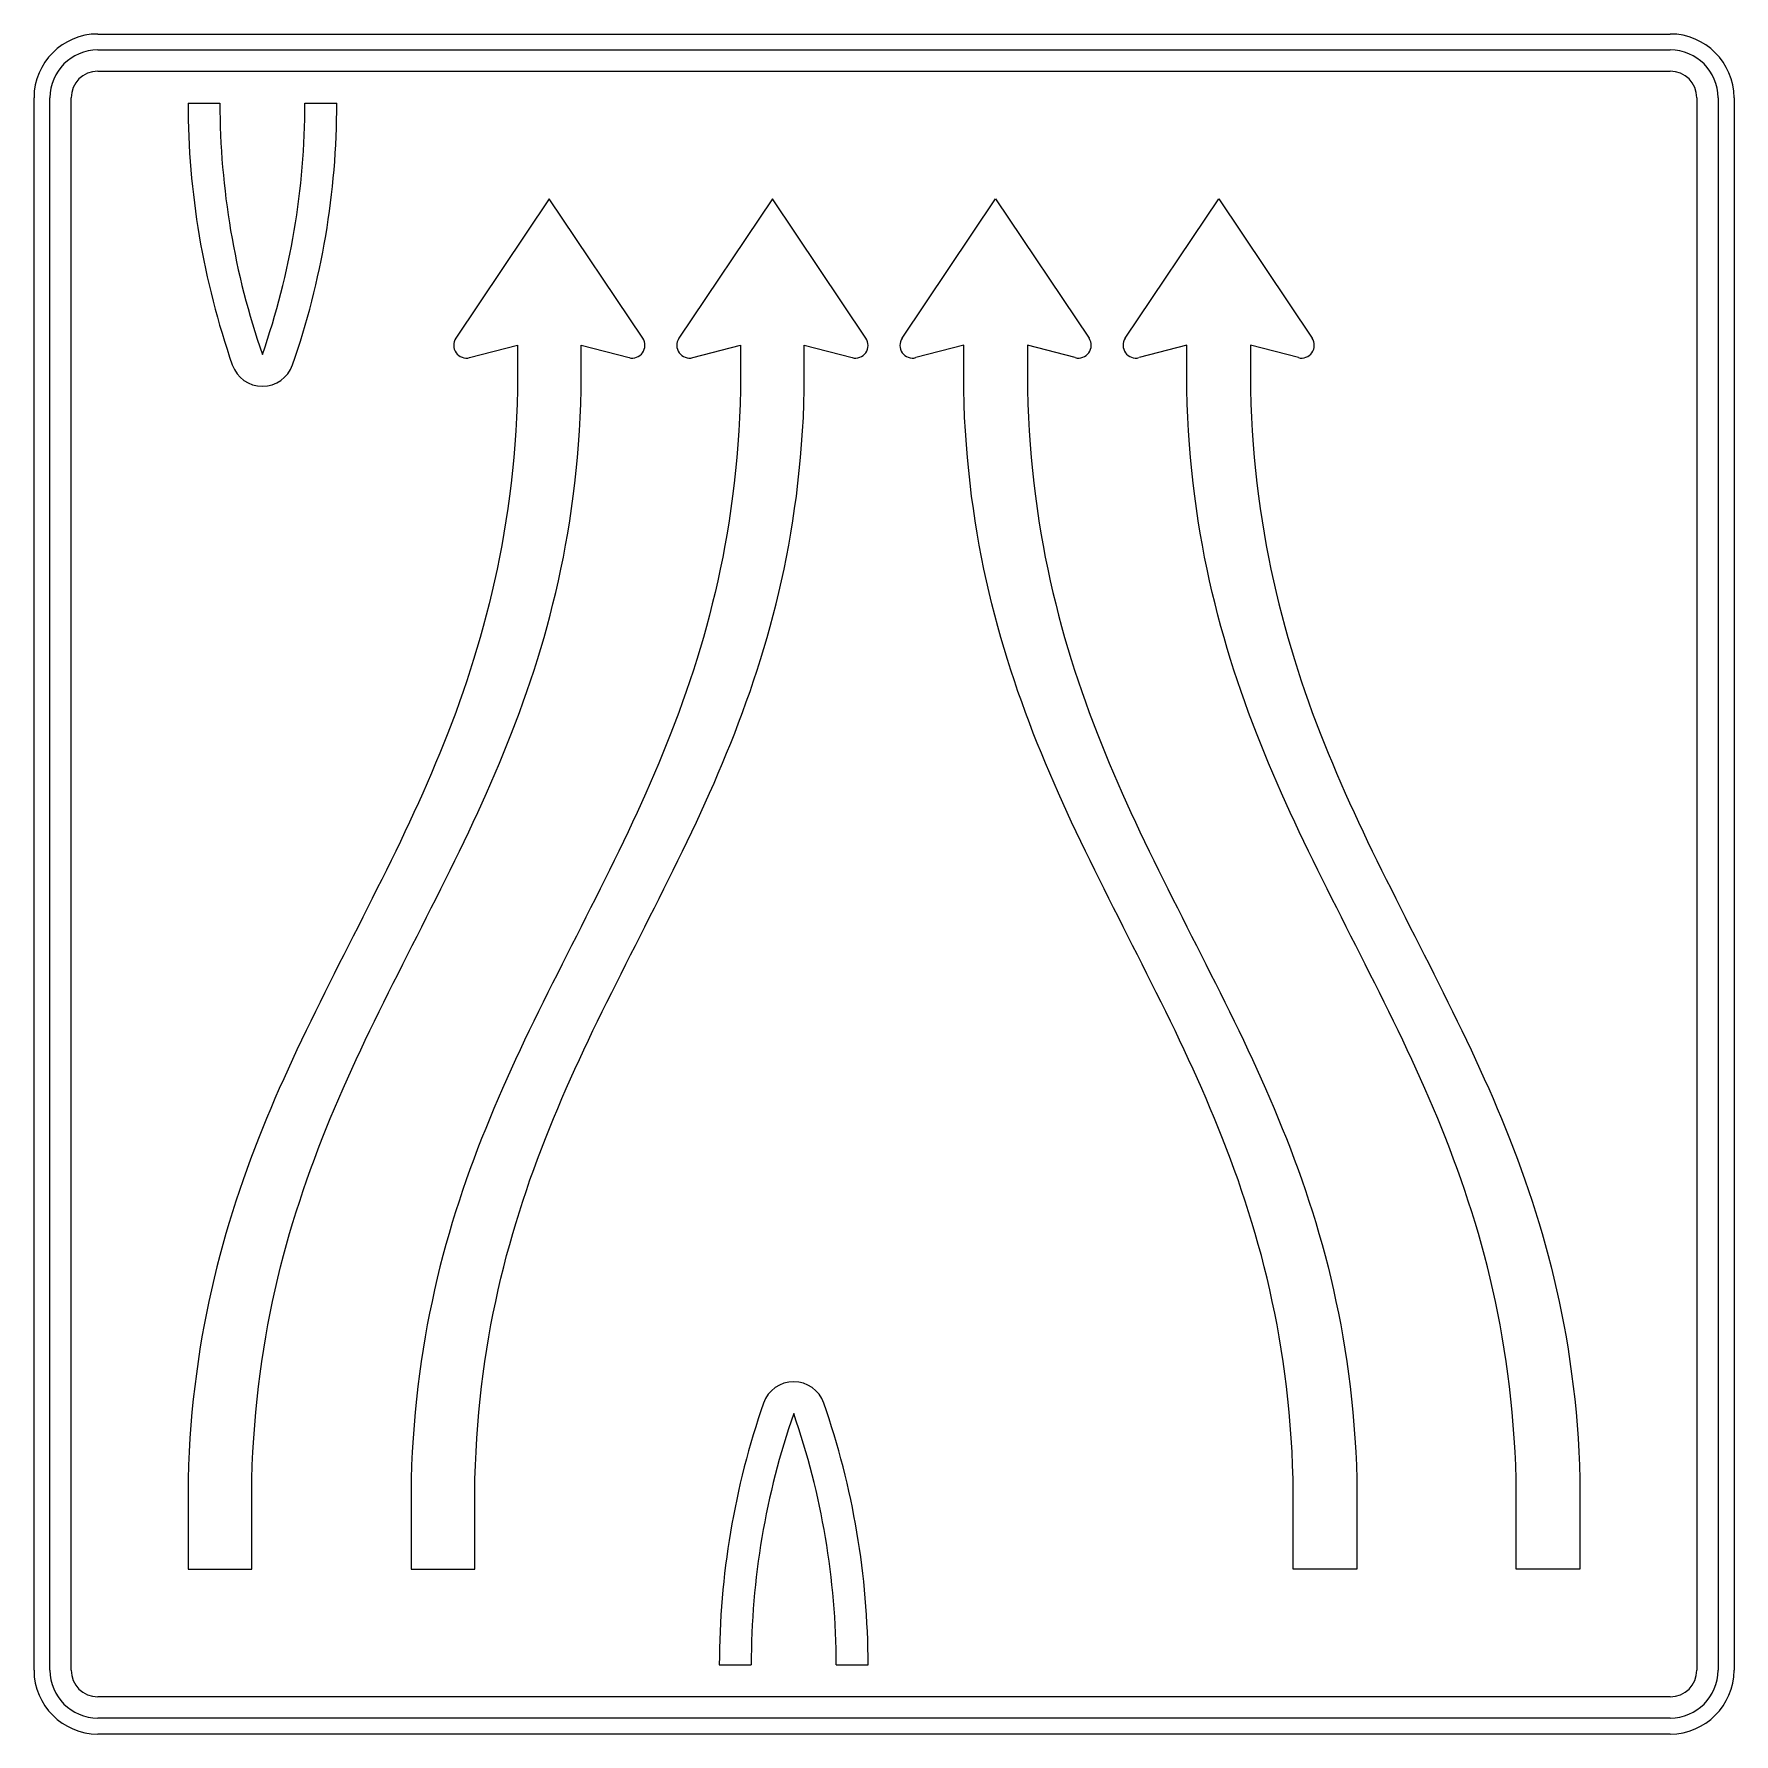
# Model space of a CAD drawing. Extents: x 0 to 1600, y 0 to 1600.
import ezdxf

# ---------------------------------------------------------------- set-up
doc = ezdxf.new("R2010")
doc.units = 0
doc.header["$LTSCALE"] = 25
doc.linetypes.add('AUSGEZOGEN', pattern=[0])
doc.layers.get('0').update_dxf_attribs({"linetype": 'AUSGEZOGEN'})

msp = doc.modelspace()

# ---------------------------------------------------------------- linework, layer by layer
for p, q in [((60, 1600), (1540, 1600)), ((60, 1585), (1540, 1585)), ((60, 1565), (1540, 1565)), ((0, 60), (0, 1540)), ((15, 60), (15, 1540)), ((35, 60), (35, 1540)), ((1565, 1540), (1565, 60)), ((1585, 1540), (1585, 60)), ((1600, 1540), (1600, 60)), ((145, 1535), (175, 1535)), ((255, 1535), (285, 1535)), ((485, 1445), (397, 1313.7)), ((573, 1313.7), (485, 1445)), ((695, 1445), (607, 1313.7)), ((783, 1313.7), (695, 1445)), ((817, 1313.7), (905, 1445)), ((905, 1445), (993, 1313.7)), ((1027, 1313.7), (1115, 1445)), ((1115, 1445), (1203, 1313.7)), ((215, 1298.4), (215, 1298.4)), ((410, 1295.4), (455, 1307)), ((455, 1307), (455, 1265)), ((515, 1265), (515, 1307)), ((515, 1307), (560, 1295.4)), ((620, 1295.4), (665, 1307)), ((665, 1307), (665, 1265)), ((725, 1265), (725, 1307)), ((725, 1307), (770, 1295.4)), ((875, 1307), (830, 1295.4)), ((875, 1265), (875, 1307)), ((980, 1295.4), (935, 1307)), ((935, 1307), (935, 1265)), ((1085, 1307), (1040, 1295.4)), ((1085, 1265), (1085, 1307)), ((1190, 1295.4), (1145, 1307)), ((1145, 1307), (1145, 1265)), ((186.7, 1288.5), (186.7, 1288.5)), ((243.3, 1288.5), (243.3, 1288.5)), ((455, 1265), (454.6, 1252)), ((514.6, 1252), (515, 1265)), ((665, 1265), (664.6, 1252)), ((724.6, 1252), (725, 1265)), ((875.4, 1252), (875, 1265)), ((935, 1265), (935.4, 1252)), ((1085.4, 1252), (1085, 1265)), ((1145, 1265), (1145.4, 1252)), ((454.6, 1252), (454.1, 1239.1)), ((514.1, 1239.1), (514.6, 1252)), ((664.6, 1252), (664.1, 1239.1)), ((724.1, 1239.1), (724.6, 1252)), ((875.9, 1239.1), (875.4, 1252)), ((935.4, 1252), (935.9, 1239.1)), ((1085.9, 1239.1), (1085.4, 1252)), ((1145.4, 1252), (1145.9, 1239.1)), ((454.1, 1239.1), (453.4, 1226.4)), ((513.4, 1226.4), (514.1, 1239.1)), ((664.1, 1239.1), (663.4, 1226.4)), ((723.4, 1226.4), (724.1, 1239.1)), ((876.6, 1226.4), (875.9, 1239.1)), ((935.9, 1239.1), (936.6, 1226.4)), ((1086.6, 1226.4), (1085.9, 1239.1)), ((1145.9, 1239.1), (1146.6, 1226.4)), ((453.4, 1226.4), (452.5, 1213.8)), ((512.5, 1213.8), (513.4, 1226.4)), ((663.4, 1226.4), (662.5, 1213.8)), ((722.5, 1213.8), (723.4, 1226.4)), ((877.5, 1213.8), (876.6, 1226.4)), ((936.6, 1226.4), (937.5, 1213.8)), ((1087.5, 1213.8), (1086.6, 1226.4)), ((1146.6, 1226.4), (1147.5, 1213.8)), ((451.5, 1201.4), (450.3, 1189.2)), ((452.5, 1213.8), (451.5, 1201.4)), ((510.3, 1189.2), (511.5, 1201.4)), ((511.5, 1201.4), (512.5, 1213.8)), ((661.5, 1201.4), (660.3, 1189.2)), ((662.5, 1213.8), (661.5, 1201.4)), ((720.3, 1189.2), (721.5, 1201.4)), ((721.5, 1201.4), (722.5, 1213.8)), ((878.5, 1201.4), (877.5, 1213.8)), ((879.7, 1189.2), (878.5, 1201.4)), ((937.5, 1213.8), (938.5, 1201.4)), ((938.5, 1201.4), (939.7, 1189.2)), ((1088.5, 1201.4), (1087.5, 1213.8)), ((1089.7, 1189.2), (1088.5, 1201.4)), ((1147.5, 1213.8), (1148.5, 1201.4)), ((1148.5, 1201.4), (1149.7, 1189.2)), ((450.3, 1189.2), (449, 1177.1)), ((509, 1177.1), (510.3, 1189.2)), ((660.3, 1189.2), (659, 1177.1)), ((719, 1177.1), (720.3, 1189.2)), ((881, 1177.1), (879.7, 1189.2)), ((939.7, 1189.2), (941, 1177.1)), ((1091, 1177.1), (1089.7, 1189.2)), ((1149.7, 1189.2), (1151, 1177.1)), ((449, 1177.1), (447.5, 1165.1)), ((507.5, 1165.1), (509, 1177.1)), ((659, 1177.1), (657.5, 1165.1)), ((717.5, 1165.1), (719, 1177.1)), ((882.5, 1165.1), (881, 1177.1)), ((941, 1177.1), (942.5, 1165.1)), ((1092.5, 1165.1), (1091, 1177.1)), ((1151, 1177.1), (1152.5, 1165.1)), ((445.9, 1153.3), (444.2, 1141.7)), ((447.5, 1165.1), (445.9, 1153.3)), ((504.2, 1141.7), (505.9, 1153.3)), ((505.9, 1153.3), (507.5, 1165.1)), ((655.9, 1153.3), (654.2, 1141.7)), ((657.5, 1165.1), (655.9, 1153.3)), ((714.2, 1141.7), (715.9, 1153.3)), ((715.9, 1153.3), (717.5, 1165.1)), ((884.1, 1153.3), (882.5, 1165.1)), ((885.8, 1141.7), (884.1, 1153.3)), ((942.5, 1165.1), (944.1, 1153.3)), ((944.1, 1153.3), (945.8, 1141.7)), ((1094.1, 1153.3), (1092.5, 1165.1)), ((1095.8, 1141.7), (1094.1, 1153.3)), ((1152.5, 1165.1), (1154.1, 1153.3)), ((1154.1, 1153.3), (1155.8, 1141.7)), ((444.2, 1141.7), (442.3, 1130.1)), ((502.3, 1130.1), (504.2, 1141.7)), ((654.2, 1141.7), (652.3, 1130.1)), ((712.3, 1130.1), (714.2, 1141.7)), ((887.7, 1130.1), (885.8, 1141.7)), ((945.8, 1141.7), (947.7, 1130.1)), ((1097.7, 1130.1), (1095.8, 1141.7)), ((1155.8, 1141.7), (1157.7, 1130.1)), ((442.3, 1130.1), (440.3, 1118.7)), ((500.3, 1118.8), (502.3, 1130.1)), ((652.3, 1130.1), (650.3, 1118.7)), ((710.3, 1118.8), (712.3, 1130.1)), ((889.7, 1118.8), (887.7, 1130.1)), ((947.7, 1130.1), (949.7, 1118.7)), ((1099.7, 1118.8), (1097.7, 1130.1)), ((1157.7, 1130.1), (1159.7, 1118.7)), ((438.2, 1107.5), (435.9, 1096.3)), ((440.3, 1118.7), (438.2, 1107.5)), ((495.9, 1096.3), (498.2, 1107.5)), ((498.2, 1107.5), (500.3, 1118.8)), ((648.2, 1107.5), (645.9, 1096.3)), ((650.3, 1118.7), (648.2, 1107.5)), ((705.9, 1096.3), (708.2, 1107.5)), ((708.2, 1107.5), (710.3, 1118.8)), ((891.8, 1107.5), (889.7, 1118.8)), ((894.1, 1096.3), (891.8, 1107.5)), ((949.7, 1118.7), (951.8, 1107.5)), ((951.8, 1107.5), (954.1, 1096.3)), ((1101.8, 1107.5), (1099.7, 1118.8)), ((1104.1, 1096.3), (1101.8, 1107.5)), ((1159.7, 1118.7), (1161.8, 1107.5)), ((1161.8, 1107.5), (1164.1, 1096.3)), ((435.9, 1096.3), (433.5, 1085.3)), ((493.5, 1085.3), (495.9, 1096.3)), ((645.9, 1096.3), (643.5, 1085.3)), ((703.5, 1085.3), (705.9, 1096.3)), ((896.5, 1085.3), (894.1, 1096.3)), ((954.1, 1096.3), (956.5, 1085.3)), ((1106.5, 1085.3), (1104.1, 1096.3)), ((1164.1, 1096.3), (1166.5, 1085.3)), ((431, 1074.4), (428.4, 1063.7)), ((433.5, 1085.3), (431, 1074.4)), ((488.4, 1063.7), (491, 1074.4)), ((491, 1074.4), (493.5, 1085.3)), ((641, 1074.4), (638.4, 1063.7)), ((643.5, 1085.3), (641, 1074.4)), ((698.4, 1063.7), (701, 1074.4)), ((701, 1074.4), (703.5, 1085.3)), ((899, 1074.4), (896.5, 1085.3)), ((901.6, 1063.7), (899, 1074.4)), ((956.5, 1085.3), (959, 1074.4)), ((959, 1074.4), (961.6, 1063.7)), ((1109, 1074.4), (1106.5, 1085.3)), ((1111.6, 1063.7), (1109, 1074.4)), ((1166.5, 1085.3), (1169, 1074.4)), ((1169, 1074.4), (1171.6, 1063.7)), ((428.4, 1063.7), (425.7, 1053)), ((485.7, 1053), (488.4, 1063.7)), ((638.4, 1063.7), (635.7, 1053)), ((695.7, 1053), (698.4, 1063.7)), ((904.3, 1053), (901.6, 1063.7)), ((961.6, 1063.7), (964.3, 1053)), ((1114.3, 1053), (1111.6, 1063.7)), ((1171.6, 1063.7), (1174.3, 1053)), ((422.9, 1042.4), (420, 1032)), ((425.7, 1053), (422.9, 1042.4)), ((480, 1032), (482.9, 1042.4)), ((482.9, 1042.4), (485.7, 1053)), ((632.9, 1042.4), (630, 1032)), ((635.7, 1053), (632.9, 1042.4)), ((690, 1032), (692.9, 1042.4)), ((692.9, 1042.4), (695.7, 1053)), ((907.1, 1042.4), (904.3, 1053)), ((910, 1032), (907.1, 1042.4)), ((964.3, 1053), (967.1, 1042.4)), ((967.1, 1042.4), (970, 1032)), ((1117.1, 1042.4), (1114.3, 1053)), ((1120, 1032), (1117.1, 1042.4)), ((1174.3, 1053), (1177.1, 1042.4)), ((1177.1, 1042.4), (1180, 1032)), ((420, 1032), (416.9, 1021.6)), ((476.9, 1021.6), (480, 1032)), ((630, 1032), (626.9, 1021.6)), ((686.9, 1021.6), (690, 1032)), ((913.1, 1021.6), (910, 1032)), ((970, 1032), (973.1, 1021.6)), ((1123.1, 1021.6), (1120, 1032)), ((1180, 1032), (1183.1, 1021.6)), ((413.8, 1011.4), (410.6, 1001.2)), ((416.9, 1021.6), (413.8, 1011.4)), ((470.6, 1001.2), (473.8, 1011.4)), ((473.8, 1011.4), (476.9, 1021.6)), ((623.8, 1011.4), (620.6, 1001.2)), ((626.9, 1021.6), (623.8, 1011.4)), ((680.6, 1001.2), (683.8, 1011.4)), ((683.8, 1011.4), (686.9, 1021.6)), ((916.2, 1011.4), (913.1, 1021.6)), ((919.4, 1001.2), (916.2, 1011.4)), ((973.1, 1021.6), (976.2, 1011.4)), ((976.2, 1011.4), (979.4, 1001.2)), ((1126.2, 1011.4), (1123.1, 1021.6)), ((1129.4, 1001.2), (1126.2, 1011.4)), ((1183.1, 1021.6), (1186.2, 1011.4)), ((1186.2, 1011.4), (1189.4, 1001.2)), ((410.6, 1001.2), (407.3, 991.2)), ((467.3, 991.2), (470.6, 1001.2)), ((620.6, 1001.2), (617.3, 991.2)), ((677.3, 991.2), (680.6, 1001.2)), ((922.7, 991.2), (919.4, 1001.2)), ((979.4, 1001.2), (982.7, 991.2)), ((1132.7, 991.2), (1129.4, 1001.2)), ((1189.4, 1001.2), (1192.7, 991.2)), ((403.9, 981.2), (400.4, 971.3)), ((407.3, 991.2), (403.9, 981.2)), ((460.4, 971.3), (463.9, 981.2)), ((463.9, 981.2), (467.3, 991.2)), ((613.9, 981.2), (610.4, 971.3)), ((617.3, 991.2), (613.9, 981.2)), ((670.4, 971.3), (673.9, 981.2)), ((673.9, 981.2), (677.3, 991.2)), ((926.1, 981.2), (922.7, 991.2)), ((929.6, 971.3), (926.1, 981.2)), ((982.7, 991.2), (986.1, 981.2)), ((986.1, 981.2), (989.6, 971.3)), ((1136.1, 981.2), (1132.7, 991.2)), ((1139.6, 971.3), (1136.1, 981.2)), ((1192.7, 991.2), (1196.1, 981.2)), ((1196.1, 981.2), (1199.6, 971.3)), ((396.9, 961.5), (393.2, 951.8)), ((400.4, 971.3), (396.9, 961.5)), ((453.2, 951.8), (456.9, 961.5)), ((456.9, 961.5), (460.4, 971.3)), ((606.9, 961.5), (603.2, 951.8)), ((610.4, 971.3), (606.9, 961.5)), ((663.2, 951.8), (666.9, 961.5)), ((666.9, 961.5), (670.4, 971.3)), ((933.1, 961.5), (929.6, 971.3)), ((936.8, 951.8), (933.1, 961.5)), ((989.6, 971.3), (993.1, 961.5)), ((993.1, 961.5), (996.8, 951.8)), ((1143.1, 961.5), (1139.6, 971.3)), ((1146.8, 951.8), (1143.1, 961.5)), ((1199.6, 971.3), (1203.1, 961.5)), ((1203.1, 961.5), (1206.8, 951.8)), ((393.2, 951.8), (389.5, 942.1)), ((449.5, 942.1), (453.2, 951.8)), ((603.2, 951.8), (599.5, 942.1)), ((659.5, 942.1), (663.2, 951.8)), ((940.5, 942.1), (936.8, 951.8)), ((996.8, 951.8), (1000.5, 942.1)), ((1150.5, 942.1), (1146.8, 951.8)), ((1206.8, 951.8), (1210.5, 942.1)), ((385.7, 932.6), (381.9, 923)), ((389.5, 942.1), (385.7, 932.6)), ((441.9, 923.1), (445.7, 932.6)), ((445.7, 932.6), (449.5, 942.1)), ((595.7, 932.6), (591.9, 923)), ((599.5, 942.1), (595.7, 932.6)), ((651.9, 923.1), (655.7, 932.6)), ((655.7, 932.6), (659.5, 942.1)), ((944.3, 932.6), (940.5, 942.1)), ((948.1, 923.1), (944.3, 932.6)), ((1000.5, 942.1), (1004.3, 932.6)), ((1004.3, 932.6), (1008.1, 923)), ((1154.3, 932.6), (1150.5, 942.1)), ((1158.1, 923.1), (1154.3, 932.6)), ((1210.5, 942.1), (1214.3, 932.6)), ((1214.3, 932.6), (1218.1, 923)), ((378, 913.6), (374, 904.2)), ((381.9, 923), (378, 913.6)), ((434, 904.2), (438, 913.6)), ((438, 913.6), (441.9, 923.1)), ((588, 913.6), (584, 904.2)), ((591.9, 923), (588, 913.6)), ((644, 904.2), (648, 913.6)), ((648, 913.6), (651.9, 923.1)), ((952, 913.6), (948.1, 923.1)), ((956, 904.2), (952, 913.6)), ((1008.1, 923), (1012, 913.6)), ((1012, 913.6), (1016, 904.2)), ((1162, 913.6), (1158.1, 923.1)), ((1166, 904.2), (1162, 913.6)), ((1218.1, 923), (1222, 913.6)), ((1222, 913.6), (1226, 904.2)), ((374, 904.2), (370, 894.9)), ((430, 894.9), (434, 904.2)), ((584, 904.2), (580, 894.9)), ((640, 894.9), (644, 904.2)), ((960, 894.9), (956, 904.2)), ((1016, 904.2), (1020, 894.9)), ((1170, 894.9), (1166, 904.2)), ((1226, 904.2), (1230, 894.9)), ((365.9, 885.6), (361.8, 876.4)), ((370, 894.9), (365.9, 885.6)), ((421.8, 876.4), (425.9, 885.6)), ((425.9, 885.6), (430, 894.9)), ((575.9, 885.6), (571.8, 876.4)), ((580, 894.9), (575.9, 885.6)), ((631.8, 876.4), (635.9, 885.6)), ((635.9, 885.6), (640, 894.9)), ((964.1, 885.6), (960, 894.9)), ((968.2, 876.4), (964.1, 885.6)), ((1020, 894.9), (1024.1, 885.6)), ((1024.1, 885.6), (1028.2, 876.4)), ((1174.1, 885.6), (1170, 894.9)), ((1178.2, 876.4), (1174.1, 885.6)), ((1230, 894.9), (1234.1, 885.6)), ((1234.1, 885.6), (1238.2, 876.4)), ((357.6, 867.3), (353.4, 858.1)), ((361.8, 876.4), (357.6, 867.3)), ((413.4, 858.1), (417.6, 867.3)), ((417.6, 867.3), (421.8, 876.4)), ((567.6, 867.3), (563.4, 858.1)), ((571.8, 876.4), (567.6, 867.3)), ((623.4, 858.1), (627.6, 867.3)), ((627.6, 867.3), (631.8, 876.4)), ((972.4, 867.3), (968.2, 876.4)), ((976.6, 858.1), (972.4, 867.3)), ((1028.2, 876.4), (1032.4, 867.3)), ((1032.4, 867.3), (1036.6, 858.1)), ((1182.4, 867.3), (1178.2, 876.4)), ((1186.6, 858.1), (1182.4, 867.3)), ((1238.2, 876.4), (1242.4, 867.3)), ((1242.4, 867.3), (1246.6, 858.1)), ((349.1, 849.1), (344.8, 840)), ((353.4, 858.1), (349.1, 849.1)), ((404.8, 840), (409.1, 849.1)), ((409.1, 849.1), (413.4, 858.1)), ((559.1, 849.1), (554.8, 840)), ((563.4, 858.1), (559.1, 849.1)), ((614.8, 840), (619.1, 849.1)), ((619.1, 849.1), (623.4, 858.1)), ((980.9, 849.1), (976.6, 858.1)), ((985.2, 840), (980.9, 849.1)), ((1036.6, 858.1), (1040.9, 849.1)), ((1040.9, 849.1), (1045.2, 840)), ((1190.9, 849.1), (1186.6, 858.1)), ((1195.2, 840), (1190.9, 849.1)), ((1246.6, 858.1), (1250.9, 849.1)), ((1250.9, 849.1), (1255.2, 840)), ((344.8, 840), (340.5, 831)), ((400.5, 831), (404.8, 840)), ((554.8, 840), (550.5, 831)), ((610.5, 831), (614.8, 840)), ((989.5, 831), (985.2, 840)), ((1045.2, 840), (1049.5, 831)), ((1199.5, 831), (1195.2, 840)), ((1255.2, 840), (1259.5, 831)), ((336.1, 822), (331.7, 813.1)), ((340.5, 831), (336.1, 822)), ((391.7, 813.1), (396.1, 822)), ((396.1, 822), (400.5, 831)), ((546.1, 822), (541.7, 813.1)), ((550.5, 831), (546.1, 822)), ((601.7, 813.1), (606.1, 822)), ((606.1, 822), (610.5, 831)), ((993.9, 822), (989.5, 831)), ((998.3, 813.1), (993.9, 822)), ((1049.5, 831), (1053.9, 822)), ((1053.9, 822), (1058.3, 813.1)), ((1203.9, 822), (1199.5, 831)), ((1208.3, 813.1), (1203.9, 822)), ((1259.5, 831), (1263.9, 822)), ((1263.9, 822), (1268.3, 813.1)), ((327.3, 804.2), (322.8, 795.3)), ((331.7, 813.1), (327.3, 804.2)), ((382.8, 795.3), (387.3, 804.2)), ((387.3, 804.2), (391.7, 813.1)), ((537.3, 804.2), (532.8, 795.3)), ((541.7, 813.1), (537.3, 804.2)), ((592.8, 795.3), (597.3, 804.2)), ((597.3, 804.2), (601.7, 813.1)), ((1002.7, 804.2), (998.3, 813.1)), ((1007.2, 795.3), (1002.7, 804.2)), ((1058.3, 813.1), (1062.7, 804.2)), ((1062.7, 804.2), (1067.2, 795.3)), ((1212.7, 804.2), (1208.3, 813.1)), ((1217.2, 795.3), (1212.7, 804.2)), ((1268.3, 813.1), (1272.7, 804.2)), ((1272.7, 804.2), (1277.2, 795.3)), ((318.4, 786.4), (313.9, 777.5)), ((322.8, 795.3), (318.4, 786.4)), ((373.9, 777.5), (378.4, 786.4)), ((378.4, 786.4), (382.8, 795.3)), ((528.4, 786.4), (523.9, 777.5)), ((532.8, 795.3), (528.4, 786.4)), ((583.9, 777.5), (588.4, 786.4)), ((588.4, 786.4), (592.8, 795.3)), ((1011.6, 786.4), (1007.2, 795.3)), ((1016.1, 777.5), (1011.6, 786.4)), ((1067.2, 795.3), (1071.6, 786.4)), ((1071.6, 786.4), (1076.1, 777.5)), ((1221.6, 786.4), (1217.2, 795.3)), ((1226.1, 777.5), (1221.6, 786.4)), ((1277.2, 795.3), (1281.6, 786.4)), ((1281.6, 786.4), (1286.1, 777.5)), ((309.4, 768.7), (305, 759.8)), ((313.9, 777.5), (309.4, 768.7)), ((365, 759.8), (369.4, 768.7)), ((369.4, 768.7), (373.9, 777.5)), ((519.4, 768.7), (515, 759.8)), ((523.9, 777.5), (519.4, 768.7)), ((575, 759.8), (579.4, 768.7)), ((579.4, 768.7), (583.9, 777.5)), ((1020.6, 768.7), (1016.1, 777.5)), ((1025, 759.8), (1020.6, 768.7)), ((1076.1, 777.5), (1080.6, 768.7)), ((1080.6, 768.7), (1085, 759.8)), ((1230.6, 768.7), (1226.1, 777.5)), ((1235, 759.8), (1230.6, 768.7)), ((1286.1, 777.5), (1290.6, 768.7)), ((1290.6, 768.7), (1295, 759.8)), ((305, 759.8), (300.5, 751)), ((360.5, 751), (365, 759.8)), ((515, 759.8), (510.5, 751)), ((570.5, 751), (575, 759.8)), ((1029.5, 751), (1025, 759.8)), ((1085, 759.8), (1089.5, 751)), ((1239.5, 751), (1235, 759.8)), ((1295, 759.8), (1299.5, 751)), ((296, 742.1), (291.5, 733.3)), ((300.5, 751), (296, 742.1)), ((351.5, 733.3), (356, 742.1)), ((356, 742.1), (360.5, 751)), ((506, 742.1), (501.5, 733.3)), ((510.5, 751), (506, 742.1)), ((561.5, 733.3), (566, 742.1)), ((566, 742.1), (570.5, 751)), ((1034, 742.1), (1029.5, 751)), ((1038.5, 733.3), (1034, 742.1)), ((1089.5, 751), (1094, 742.1)), ((1094, 742.1), (1098.5, 733.3)), ((1244, 742.1), (1239.5, 751)), ((1248.5, 733.3), (1244, 742.1)), ((1299.5, 751), (1304, 742.1)), ((1304, 742.1), (1308.5, 733.3)), ((287, 724.4), (282.6, 715.6)), ((291.5, 733.3), (287, 724.4)), ((342.6, 715.6), (347, 724.4)), ((347, 724.4), (351.5, 733.3)), ((497, 724.4), (492.6, 715.6)), ((501.5, 733.3), (497, 724.4)), ((552.6, 715.6), (557, 724.4)), ((557, 724.4), (561.5, 733.3)), ((1043, 724.4), (1038.5, 733.3)), ((1047.4, 715.6), (1043, 724.4)), ((1098.5, 733.3), (1103, 724.4)), ((1103, 724.4), (1107.4, 715.6)), ((1253, 724.4), (1248.5, 733.3)), ((1257.4, 715.6), (1253, 724.4)), ((1308.5, 733.3), (1313, 724.4)), ((1313, 724.4), (1317.4, 715.6)), ((278.1, 706.7), (273.7, 697.8)), ((282.6, 715.6), (278.1, 706.7)), ((333.7, 697.8), (338.1, 706.7)), ((338.1, 706.7), (342.6, 715.6)), ((488.1, 706.7), (483.7, 697.8)), ((492.6, 715.6), (488.1, 706.7)), ((543.7, 697.8), (548.1, 706.7)), ((548.1, 706.7), (552.6, 715.6)), ((1051.9, 706.7), (1047.4, 715.6)), ((1056.3, 697.8), (1051.9, 706.7)), ((1107.4, 715.6), (1111.9, 706.7)), ((1111.9, 706.7), (1116.3, 697.8)), ((1261.9, 706.7), (1257.4, 715.6)), ((1266.3, 697.8), (1261.9, 706.7)), ((1317.4, 715.6), (1321.9, 706.7)), ((1321.9, 706.7), (1326.3, 697.8)), ((269.2, 688.9), (264.8, 680)), ((273.7, 697.8), (269.2, 688.9)), ((324.8, 680), (329.2, 688.9)), ((329.2, 688.9), (333.7, 697.8)), ((479.2, 688.9), (474.8, 680)), ((483.7, 697.8), (479.2, 688.9)), ((534.8, 680), (539.2, 688.9)), ((539.2, 688.9), (543.7, 697.8)), ((1060.8, 688.9), (1056.3, 697.8)), ((1065.2, 680), (1060.8, 688.9)), ((1116.3, 697.8), (1120.8, 688.9)), ((1120.8, 688.9), (1125.2, 680)), ((1270.8, 688.9), (1266.3, 697.8)), ((1275.2, 680), (1270.8, 688.9)), ((1326.3, 697.8), (1330.8, 688.9)), ((1330.8, 688.9), (1335.2, 680)), ((264.8, 680), (260.5, 671)), ((320.5, 671), (324.8, 680)), ((474.8, 680), (470.5, 671)), ((530.5, 671), (534.8, 680)), ((1069.5, 671), (1065.2, 680)), ((1125.2, 680), (1129.5, 671)), ((1279.5, 671), (1275.2, 680)), ((1335.2, 680), (1339.5, 671)), ((256.1, 662.1), (251.8, 653.1)), ((260.5, 671), (256.1, 662.1)), ((311.8, 653.1), (316.1, 662.1)), ((316.1, 662.1), (320.5, 671)), ((466.1, 662.1), (461.8, 653.1)), ((470.5, 671), (466.1, 662.1)), ((521.8, 653.1), (526.1, 662.1)), ((526.1, 662.1), (530.5, 671)), ((1073.9, 662.1), (1069.5, 671)), ((1078.2, 653.1), (1073.9, 662.1)), ((1129.5, 671), (1133.9, 662.1)), ((1133.9, 662.1), (1138.2, 653.1)), ((1283.9, 662.1), (1279.5, 671)), ((1288.2, 653.1), (1283.9, 662.1)), ((1339.5, 671), (1343.9, 662.1)), ((1343.9, 662.1), (1348.2, 653.1)), ((247.5, 644), (243.3, 634.9)), ((251.8, 653.1), (247.5, 644)), ((303.3, 634.9), (307.5, 644)), ((307.5, 644), (311.8, 653.1)), ((457.5, 644), (453.3, 634.9)), ((461.8, 653.1), (457.5, 644)), ((513.3, 634.9), (517.5, 644)), ((517.5, 644), (521.8, 653.1)), ((1082.5, 644), (1078.2, 653.1)), ((1086.7, 634.9), (1082.5, 644)), ((1138.2, 653.1), (1142.5, 644)), ((1142.5, 644), (1146.7, 634.9)), ((1292.5, 644), (1288.2, 653.1)), ((1296.7, 634.9), (1292.5, 644)), ((1348.2, 653.1), (1352.5, 644)), ((1352.5, 644), (1356.7, 634.9)), ((239.1, 625.8), (235, 616.6)), ((243.3, 634.9), (239.1, 625.8)), ((295, 616.6), (299.1, 625.8)), ((299.1, 625.8), (303.3, 634.9)), ((449.1, 625.8), (445, 616.6)), ((453.3, 634.9), (449.1, 625.8)), ((505, 616.6), (509.1, 625.8)), ((509.1, 625.8), (513.3, 634.9)), ((1090.9, 625.8), (1086.7, 634.9)), ((1095, 616.6), (1090.9, 625.8)), ((1146.7, 634.9), (1150.9, 625.8)), ((1150.9, 625.8), (1155, 616.6)), ((1300.9, 625.8), (1296.7, 634.9)), ((1305, 616.6), (1300.9, 625.8)), ((1356.7, 634.9), (1360.9, 625.8)), ((1360.9, 625.8), (1365, 616.6)), ((235, 616.6), (230.9, 607.4)), ((290.9, 607.4), (295, 616.6)), ((445, 616.6), (440.9, 607.4)), ((500.9, 607.4), (505, 616.6)), ((1099.1, 607.4), (1095, 616.6)), ((1155, 616.6), (1159.1, 607.4)), ((1309.1, 607.4), (1305, 616.6)), ((1365, 616.6), (1369.1, 607.4)), ((226.8, 598.1), (222.9, 588.7)), ((230.9, 607.4), (226.8, 598.1)), ((282.9, 588.7), (286.8, 598.1)), ((286.8, 598.1), (290.9, 607.4)), ((436.8, 598.1), (432.9, 588.7)), ((440.9, 607.4), (436.8, 598.1)), ((492.9, 588.7), (496.8, 598.1)), ((496.8, 598.1), (500.9, 607.4)), ((1103.2, 598.1), (1099.1, 607.4)), ((1107.1, 588.7), (1103.2, 598.1)), ((1159.1, 607.4), (1163.2, 598.1)), ((1163.2, 598.1), (1167.1, 588.7)), ((1313.2, 598.1), (1309.1, 607.4)), ((1317.1, 588.7), (1313.2, 598.1)), ((1369.1, 607.4), (1373.2, 598.1)), ((1373.2, 598.1), (1377.1, 588.7)), ((218.9, 579.4), (215.1, 569.9)), ((222.9, 588.7), (218.9, 579.4)), ((275.1, 569.9), (278.9, 579.4)), ((278.9, 579.4), (282.9, 588.7)), ((428.9, 579.4), (425.1, 569.9)), ((432.9, 588.7), (428.9, 579.4)), ((485.1, 569.9), (488.9, 579.4)), ((488.9, 579.4), (492.9, 588.7)), ((1111.1, 579.4), (1107.1, 588.7)), ((1114.9, 569.9), (1111.1, 579.4)), ((1167.1, 588.7), (1171.1, 579.4)), ((1171.1, 579.4), (1174.9, 569.9)), ((1321.1, 579.4), (1317.1, 588.7)), ((1324.9, 569.9), (1321.1, 579.4)), ((1377.1, 588.7), (1381.1, 579.4)), ((1381.1, 579.4), (1384.9, 569.9)), ((211.3, 560.4), (207.5, 550.8)), ((215.1, 569.9), (211.3, 560.4)), ((267.5, 550.8), (271.3, 560.4)), ((271.3, 560.4), (275.1, 569.9)), ((421.3, 560.4), (417.5, 550.8)), ((425.1, 569.9), (421.3, 560.4)), ((477.5, 550.8), (481.3, 560.4)), ((481.3, 560.4), (485.1, 569.9)), ((1118.7, 560.4), (1114.9, 569.9)), ((1122.5, 550.8), (1118.7, 560.4)), ((1174.9, 569.9), (1178.7, 560.4)), ((1178.7, 560.4), (1182.5, 550.8)), ((1328.7, 560.4), (1324.9, 569.9)), ((1332.5, 550.8), (1328.7, 560.4)), ((1384.9, 569.9), (1388.7, 560.4)), ((1388.7, 560.4), (1392.5, 550.8)), ((207.5, 550.8), (203.9, 541.1)), ((263.9, 541.1), (267.5, 550.8)), ((417.5, 550.8), (413.9, 541.1)), ((473.9, 541.1), (477.5, 550.8)), ((1126.1, 541.1), (1122.5, 550.8)), ((1182.5, 550.8), (1186.1, 541.1)), ((1336.1, 541.1), (1332.5, 550.8)), ((1392.5, 550.8), (1396.1, 541.1)), ((200.3, 531.4), (196.8, 521.5)), ((203.9, 541.1), (200.3, 531.4)), ((256.8, 521.5), (260.3, 531.4)), ((260.3, 531.4), (263.9, 541.1)), ((410.3, 531.4), (406.8, 521.5)), ((413.9, 541.1), (410.3, 531.4)), ((466.8, 521.5), (470.3, 531.4)), ((470.3, 531.4), (473.9, 541.1)), ((1129.7, 531.4), (1126.1, 541.1)), ((1133.2, 521.5), (1129.7, 531.4)), ((1186.1, 541.1), (1189.7, 531.4)), ((1189.7, 531.4), (1193.2, 521.5)), ((1339.7, 531.4), (1336.1, 541.1)), ((1343.2, 521.5), (1339.7, 531.4)), ((1396.1, 541.1), (1399.7, 531.4)), ((1399.7, 531.4), (1403.2, 521.5)), ((196.8, 521.5), (193.4, 511.6)), ((253.4, 511.6), (256.8, 521.5)), ((406.8, 521.5), (403.4, 511.6)), ((463.4, 511.6), (466.8, 521.5)), ((1136.6, 511.6), (1133.2, 521.5)), ((1193.2, 521.5), (1196.6, 511.6)), ((1346.6, 511.6), (1343.2, 521.5)), ((1403.2, 521.5), (1406.6, 511.6)), ((190.1, 501.6), (186.8, 491.5)), ((193.4, 511.6), (190.1, 501.6)), ((246.8, 491.5), (250.1, 501.6)), ((250.1, 501.6), (253.4, 511.6)), ((400.1, 501.6), (396.8, 491.5)), ((403.4, 511.6), (400.1, 501.6)), ((456.8, 491.5), (460.1, 501.6)), ((460.1, 501.6), (463.4, 511.6)), ((1139.9, 501.6), (1136.6, 511.6)), ((1143.2, 491.5), (1139.9, 501.6)), ((1196.6, 511.6), (1199.9, 501.6)), ((1199.9, 501.6), (1203.2, 491.5)), ((1349.9, 501.6), (1346.6, 511.6)), ((1353.2, 491.5), (1349.9, 501.6)), ((1406.6, 511.6), (1409.9, 501.6)), ((1409.9, 501.6), (1413.2, 491.5)), ((183.7, 481.4), (180.6, 471.1)), ((186.8, 491.5), (183.7, 481.4)), ((240.6, 471.1), (243.7, 481.4)), ((243.7, 481.4), (246.8, 491.5)), ((393.7, 481.4), (390.6, 471.1)), ((396.8, 491.5), (393.7, 481.4)), ((450.6, 471.1), (453.7, 481.4)), ((453.7, 481.4), (456.8, 491.5)), ((1146.3, 481.4), (1143.2, 491.5)), ((1149.4, 471.1), (1146.3, 481.4)), ((1203.2, 491.5), (1206.3, 481.4)), ((1206.3, 481.4), (1209.4, 471.1)), ((1356.3, 481.4), (1353.2, 491.5)), ((1359.4, 471.1), (1356.3, 481.4)), ((1413.2, 491.5), (1416.3, 481.4)), ((1416.3, 481.4), (1419.4, 471.1)), ((180.6, 471.1), (177.7, 460.7)), ((237.7, 460.7), (240.6, 471.1)), ((390.6, 471.1), (387.7, 460.7)), ((447.7, 460.7), (450.6, 471.1)), ((1152.3, 460.7), (1149.4, 471.1)), ((1209.4, 471.1), (1212.3, 460.7)), ((1362.3, 460.7), (1359.4, 471.1)), ((1419.4, 471.1), (1422.3, 460.7)), ((174.8, 450.2), (172.1, 439.6)), ((177.7, 460.7), (174.8, 450.2)), ((232.1, 439.6), (234.8, 450.2)), ((234.8, 450.2), (237.7, 460.7)), ((384.8, 450.2), (382.1, 439.6)), ((387.7, 460.7), (384.8, 450.2)), ((442.1, 439.6), (444.8, 450.2)), ((444.8, 450.2), (447.7, 460.7)), ((1155.2, 450.2), (1152.3, 460.7)), ((1157.9, 439.6), (1155.2, 450.2)), ((1212.3, 460.7), (1215.2, 450.2)), ((1215.2, 450.2), (1217.9, 439.6)), ((1365.2, 450.2), (1362.3, 460.7)), ((1367.9, 439.6), (1365.2, 450.2)), ((1422.3, 460.7), (1425.2, 450.2)), ((1425.2, 450.2), (1427.9, 439.6)), ((172.1, 439.6), (169.5, 428.9)), ((229.5, 428.9), (232.1, 439.6)), ((382.1, 439.6), (379.5, 428.9)), ((439.5, 428.9), (442.1, 439.6)), ((1160.5, 428.9), (1157.9, 439.6)), ((1217.9, 439.6), (1220.5, 428.9)), ((1370.5, 428.9), (1367.9, 439.6)), ((1427.9, 439.6), (1430.5, 428.9)), ((167, 418.1), (164.6, 407.2)), ((169.5, 428.9), (167, 418.1)), ((224.6, 407.2), (227, 418.1)), ((227, 418.1), (229.5, 428.9)), ((377, 418.1), (374.6, 407.2)), ((379.5, 428.9), (377, 418.1)), ((434.6, 407.2), (437, 418.1)), ((437, 418.1), (439.5, 428.9)), ((1163, 418.1), (1160.5, 428.9)), ((1165.4, 407.2), (1163, 418.1)), ((1220.5, 428.9), (1223, 418.1)), ((1223, 418.1), (1225.4, 407.2)), ((1373, 418.1), (1370.5, 428.9)), ((1375.4, 407.2), (1373, 418.1)), ((1430.5, 428.9), (1433, 418.1)), ((1433, 418.1), (1435.4, 407.2)), ((164.6, 407.2), (162.3, 396.1)), ((222.3, 396.1), (224.6, 407.2)), ((374.6, 407.2), (372.3, 396.1)), ((432.3, 396.1), (434.6, 407.2)), ((1167.7, 396.1), (1165.4, 407.2)), ((1225.4, 407.2), (1227.7, 396.1)), ((1377.7, 396.1), (1375.4, 407.2)), ((1435.4, 407.2), (1437.7, 396.1)), ((160.1, 385), (158.1, 373.7)), ((162.3, 396.1), (160.1, 385)), ((218.1, 373.7), (220.1, 385)), ((220.1, 385), (222.3, 396.1)), ((370.1, 385), (368.1, 373.7)), ((372.3, 396.1), (370.1, 385)), ((428.1, 373.7), (430.1, 385)), ((430.1, 385), (432.3, 396.1)), ((1169.9, 385), (1167.7, 396.1)), ((1171.9, 373.7), (1169.9, 385)), ((1227.7, 396.1), (1229.9, 385)), ((1229.9, 385), (1231.9, 373.7)), ((1379.9, 385), (1377.7, 396.1)), ((1381.9, 373.7), (1379.9, 385)), ((1437.7, 396.1), (1439.9, 385)), ((1439.9, 385), (1441.9, 373.7)), ((158.1, 373.7), (156.2, 362.2)), ((216.2, 362.2), (218.1, 373.7)), ((368.1, 373.7), (366.2, 362.2)), ((426.2, 362.2), (428.1, 373.7)), ((1173.8, 362.2), (1171.9, 373.7)), ((1231.9, 373.7), (1233.8, 362.2)), ((1383.8, 362.2), (1381.9, 373.7)), ((1441.9, 373.7), (1443.8, 362.2)), ((156.2, 362.2), (154.4, 350.7)), ((214.4, 350.7), (216.2, 362.2)), ((366.2, 362.2), (364.4, 350.7)), ((424.4, 350.7), (426.2, 362.2)), ((1175.6, 350.7), (1173.8, 362.2)), ((1233.8, 362.2), (1235.6, 350.7)), ((1385.6, 350.7), (1383.8, 362.2)), ((1443.8, 362.2), (1445.6, 350.7)), ((152.8, 339), (151.3, 327.1)), ((154.4, 350.7), (152.8, 339)), ((211.3, 327.1), (212.8, 339)), ((212.8, 339), (214.4, 350.7)), ((362.8, 339), (361.3, 327.1)), ((364.4, 350.7), (362.8, 339)), ((421.3, 327.1), (422.8, 339)), ((422.8, 339), (424.4, 350.7)), ((1177.2, 339), (1175.6, 350.7)), ((1178.7, 327.1), (1177.2, 339)), ((1235.6, 350.7), (1237.2, 339)), ((1237.2, 339), (1238.7, 327.1)), ((1387.2, 339), (1385.6, 350.7)), ((1388.7, 327.1), (1387.2, 339)), ((1445.6, 350.7), (1447.2, 339)), ((1447.2, 339), (1448.7, 327.1)), ((151.3, 327.1), (149.9, 315.1)), ((209.9, 315.1), (211.3, 327.1)), ((361.3, 327.1), (359.9, 315.1)), ((419.9, 315.1), (421.3, 327.1)), ((1180.1, 315.1), (1178.7, 327.1)), ((1238.7, 327.1), (1240.1, 315.1)), ((1390.1, 315.1), (1388.7, 327.1)), ((1448.7, 327.1), (1450.1, 315.1)), ((149.9, 315.1), (148.7, 303)), ((208.7, 303), (209.9, 315.1)), ((359.9, 315.1), (358.7, 303)), ((418.7, 303), (419.9, 315.1)), ((686.7, 311.5), (686.7, 311.5)), ((743.3, 311.5), (743.3, 311.5)), ((1181.3, 303), (1180.1, 315.1)), ((1240.1, 315.1), (1241.3, 303)), ((1391.3, 303), (1390.1, 315.1)), ((1450.1, 315.1), (1451.3, 303)), ((147.7, 290.7), (146.8, 278.3)), ((148.7, 303), (147.7, 290.7)), ((206.8, 278.3), (207.7, 290.7)), ((207.7, 290.7), (208.7, 303)), ((357.7, 290.7), (356.8, 278.3)), ((358.7, 303), (357.7, 290.7)), ((416.8, 278.3), (417.7, 290.7)), ((417.7, 290.7), (418.7, 303)), ((715, 301.6), (715, 301.6)), ((1182.3, 290.7), (1181.3, 303)), ((1183.2, 278.3), (1182.3, 290.7)), ((1241.3, 303), (1242.3, 290.7)), ((1242.3, 290.7), (1243.2, 278.3)), ((1392.3, 290.7), (1391.3, 303)), ((1393.2, 278.3), (1392.3, 290.7)), ((1451.3, 303), (1452.3, 290.7)), ((1452.3, 290.7), (1453.2, 278.3)), ((146.8, 278.3), (146, 265.7)), ((206, 265.7), (206.8, 278.3)), ((356.8, 278.3), (356, 265.7)), ((416, 265.7), (416.8, 278.3)), ((1184, 265.7), (1183.2, 278.3)), ((1243.2, 278.3), (1244, 265.7)), ((1394, 265.7), (1393.2, 278.3)), ((1453.2, 278.3), (1454, 265.7)), ((146, 265.7), (145.4, 252.9)), ((205.4, 252.9), (206, 265.7)), ((356, 265.7), (355.4, 252.9)), ((415.4, 252.9), (416, 265.7)), ((1184.6, 252.9), (1184, 265.7)), ((1244, 265.7), (1244.6, 252.9)), ((1394.6, 252.9), (1394, 265.7)), ((1454, 265.7), (1454.6, 252.9)), ((145.4, 252.9), (145, 240)), ((145, 240), (145, 155)), ((205, 240), (205.4, 252.9)), ((205, 155), (205, 240)), ((355.4, 252.9), (355, 240)), ((355, 240), (355, 155)), ((415, 240), (415.4, 252.9)), ((415, 155), (415, 240)), ((1185, 240), (1184.6, 252.9)), ((1185, 155), (1185, 240)), ((1244.6, 252.9), (1245, 240)), ((1245, 240), (1245, 155)), ((1395, 240), (1394.6, 252.9)), ((1395, 155), (1395, 240)), ((1454.6, 252.9), (1455, 240)), ((1455, 240), (1455, 155)), ((145, 155), (205, 155)), ((355, 155), (415, 155)), ((1245, 155), (1185, 155)), ((1455, 155), (1395, 155)), ((645, 65), (675, 65)), ((755, 65), (785, 65)), ((1540, 35), (60, 35)), ((1540, 15), (60, 15)), ((1540, 0), (60, 0))]:
    msp.add_line(p, q)
for centre, radius, start, end in [((60, 1540), 60, 90, 180), ((1540, 1540), 60, 0, 90), ((60, 1540), 45, 90, 180), ((1540, 1540), 45, 0, 90), ((60, 1540), 25, 90, 180), ((1540, 1540), 25, 0, 90), ((895, 1535), 750, 180, 199.1881), ((895, 1535), 720, 180, 199.1881), ((-465, 1535), 720, 340.8119, 360), ((-465, 1535), 750, 340.8119, 360), ((407, 1307), 12, 146.195, 284.475), ((563, 1307), 12, 255.525, 393.805), ((617, 1307), 12, 146.195, 284.475), ((773, 1307), 12, 255.525, 393.805), ((827, 1307), 12, 146.195, 284.475), ((983, 1307), 12, 255.525, 393.805), ((1037, 1307), 12, 146.195, 284.475), ((1193, 1307), 12, 255.525, 393.805), ((215, 1298.4), 30, 199.1881, 340.8119), ((715, 301.6), 30, 19.1881, 160.8119), ((1395, 65), 750, 160.8119, 180), ((35, 65), 750, 0, 19.1881), ((1395, 65), 720, 160.8119, 180), ((35, 65), 720, 0, 19.1881), ((60, 60), 60, 180, 270), ((60, 60), 45, 180, 270), ((60, 60), 25, 180, 270), ((1540, 60), 60, 270, 360), ((1540, 60), 45, 270, 360), ((1540, 60), 25, 270, 360)]:
    msp.add_arc(centre, radius, start, end)

doc.saveas('drawing.dxf')
